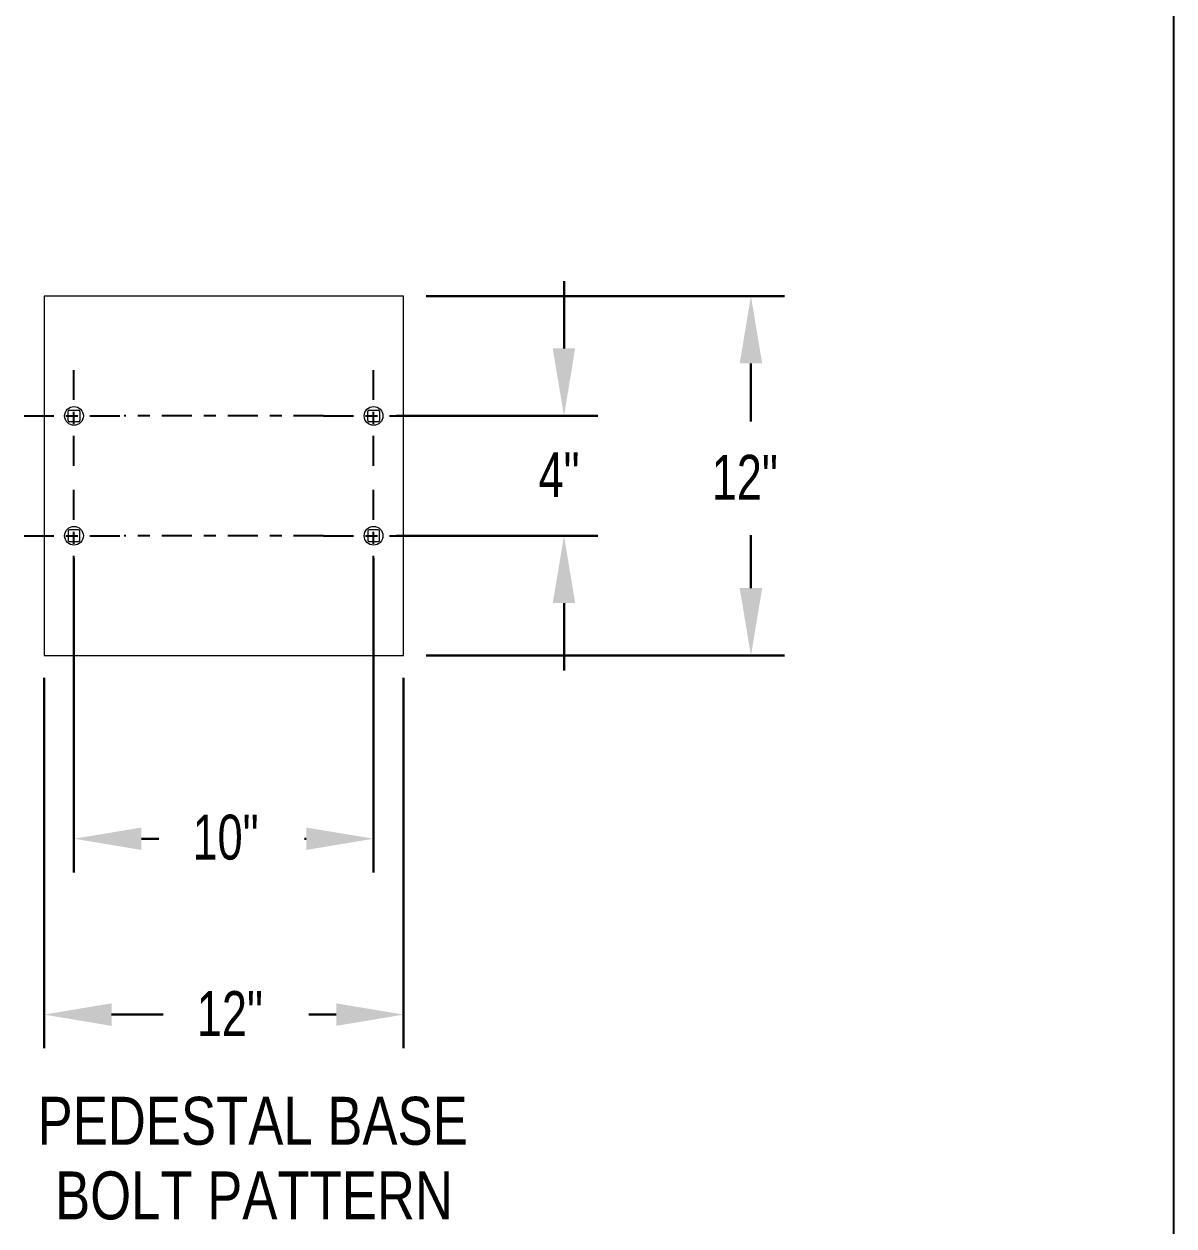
# Paper-space layout 'Layout1' of a CAD drawing. Header units: inches. Extents: x 1.4 to 42.2, y 1.7 to 32.5.
# Drawn here: x 32.63 to 42.23, y 11.99 to 22.03 of the extents above; entities that cross this region are included whole.
import ezdxf
from ezdxf.enums import TextEntityAlignment as Align

# ---------------------------------------------------------------- set-up
doc = ezdxf.new("R2010")
doc.units = ezdxf.units.IN
doc.header["$MEASUREMENT"] = 0
doc.linetypes.add('CENTER', pattern=[0.4, 0.25, -0.05, 0.05, -0.05])
doc.layers.add('BORDER', color=179, linetype='Continuous')
doc.layers.add('SLD-0', color=179, linetype='Continuous')
doc.layers.add('DIM', color=179, linetype='Continuous', lineweight=30)
doc.styles.add('SLDTEXTSTYLE0', font='TXT', dxfattribs={"width": 0.821468})
doc.styles.add('SLDTEXTSTYLE5', font='TXT', dxfattribs={"width": 0.575027})
doc.styles.add('SLDTEXTSTYLE6', font='TXT', dxfattribs={"width": 0.616101})
doc.styles.add('SLDTEXTSTYLE7', font='TXT', dxfattribs={"width": 0.75})
doc.dimstyles.new('SLDDIMSTYLE2', dxfattribs={"dimtxt": 0.375, "dimasz": 0.13, "dimexe": 0, "dimexo": 0.0625, "dimgap": 0.09375, "dimtad": 0, "dimtih": 1, "dimtoh": 1, "dimdec": 0, "dimlfac": 4, "dimrnd": 1e-09, "dimzin": 12, "dimdsep": 46, "dimtxsty": 'SLDTEXTSTYLE0', "dimblk1": 'NONE', "dimblk2": 'NONE', "dimsah": 1, "dimcen": 0.09, "dimadec": 0, "dimazin": 3, "dimtfac": 1, "dimtdec": 3, "dimtofl": 0, "dimtmove": 0, "dimatfit": 3, "dimldrblk": 'NONE', "dimfxl": 0, "dimfrac": 2, "dimtolj": 1, "dimtzin": 12, "dimarcsym": 0})

# ---------------------------------------------------------------- blocks, each defined once
blk = doc.blocks.new('CUTSHEET A-SIZE BORDER')
at = {"layer": 'BORDER'}
blk.add_line((10.325, 0.125), (10.325, 7.825), dxfattribs=at)
at = {"layer": 'BORDER', "color": 179, "style": 'SLDTEXTSTYLE6', "width": 0.616101, "flags": 1}
blk.add_attdef('SHTSIZE', text='', height=0.18, dxfattribs=at).set_placement((7.6081, 4.9473), align=Align.BOTTOM_LEFT)
at = {"layer": 'BORDER', "color": 179, "style": 'SLDTEXTSTYLE5', "width": 0.575027}
for tag, height, p in [('DESC1', 0.125, (6.6112, 1.4391)), ('MODEL', 0.125, (8.8487, 0.941)), ('REV', 0.125, (10.0224, 0.941)), ('SCALE', 0.125, (9.0168, 0.696)), ('NDATE', 0.1, (9.6201, 0.6784)), ('DRWNO', 0.125, (8.8746, 0.2997))]:
    blk.add_attdef(tag, text='', height=height, dxfattribs=at).set_placement(p, align=Align.BOTTOM_LEFT)
at = {"layer": 'BORDER', "color": 179, "flags": 1}
for tag in ['ECN_DSC', 'REVRELDT', 'RAPPDATE', 'RAPPBY', 'LDATE', 'REVBY']:
    blk.add_attdef(tag, (0, 0), '', height=1, dxfattribs=at)
at = {"layer": 'BORDER', "color": 179}
for tag in ['DESC2', 'NDWNBY']:
    blk.add_attdef(tag, (0, 0), '', height=1, dxfattribs=at)
blk = doc.blocks.new('_D_27')
at = {"layer": 'DIM'}
for p, q in [((37.139, 19.319), (37.139, 19.881)), ((35.738, 18.756), (37.42, 18.756)), ((35.738, 17.756), (37.42, 17.756)), ((37.139, 17.194), (37.139, 16.631))]:
    blk.add_line(p, q, dxfattribs=at)
for points in [[(37.045, 19.319), (37.232, 19.319), (37.139, 18.756)], [(37.045, 17.194), (37.232, 17.194), (37.139, 17.756)]]:
    blk.add_solid(points, dxfattribs=at)
at = {"layer": 'DIM', "insert": (36.926, 18.453), "char_height": 0.375, "attachment_point": 1, "style": 'SLDTEXTSTYLE7'}
blk.add_mtext('4"', dxfattribs=at)
blk = doc.blocks.new('_NONE')
blk = doc.blocks.new('_D_28')
at = {"layer": 'DIM'}
for p, q in [((35.988, 19.756), (38.98, 19.756)), ((38.699, 19.194), (38.699, 18.708)), ((38.699, 17.319), (38.699, 17.761)), ((35.988, 16.756), (38.98, 16.756))]:
    blk.add_line(p, q, dxfattribs=at)
for points in [[(38.605, 19.194), (38.793, 19.194), (38.699, 19.756)], [(38.605, 17.319), (38.793, 17.319), (38.699, 16.756)]]:
    blk.add_solid(points, dxfattribs=at)
at = {"layer": 'DIM', "insert": (38.372, 18.431), "char_height": 0.375, "attachment_point": 1, "style": 'SLDTEXTSTYLE7'}
blk.add_mtext('12"', dxfattribs=at)
blk = doc.blocks.new('_D_29')
at = {"layer": 'DIM'}
for p, q in [((33.05, 17.569), (33.05, 14.945)), ((35.55, 17.569), (35.55, 14.945)), ((33.613, 15.227), (33.758, 15.227)), ((34.988, 15.227), (34.974, 15.227))]:
    blk.add_line(p, q, dxfattribs=at)
for points in [[(33.613, 15.32), (33.613, 15.133), (33.05, 15.227)], [(34.988, 15.32), (34.988, 15.133), (35.55, 15.227)]]:
    blk.add_solid(points, dxfattribs=at)
at = {"layer": 'DIM', "insert": (34.039, 15.428), "char_height": 0.375, "attachment_point": 1, "style": 'SLDTEXTSTYLE7'}
blk.add_mtext('10"', dxfattribs=at)
blk = doc.blocks.new('_D_30')
at = {"layer": 'DIM'}
for p, q in [((32.8, 16.569), (32.8, 13.478)), ((35.8, 16.569), (35.8, 13.478)), ((33.363, 13.759), (33.794, 13.759)), ((35.238, 13.759), (35.01, 13.759))]:
    blk.add_line(p, q, dxfattribs=at)
for points in [[(33.363, 13.853), (33.363, 13.665), (32.8, 13.759)], [(35.238, 13.853), (35.238, 13.665), (35.8, 13.759)]]:
    blk.add_solid(points, dxfattribs=at)
at = {"layer": 'DIM', "insert": (34.075, 13.955), "char_height": 0.375, "attachment_point": 1, "style": 'SLDTEXTSTYLE7'}
blk.add_mtext('12"', dxfattribs=at)

psp = doc.layouts.get("Layout1")

# ---------------------------------------------------------------- linework, layer by layer
at = {"layer": 'SLD-0', "color": 179, "linetype": 'Continuous', "lineweight": 15}
for p, q in [((35.8, 19.756), (32.8, 19.756)), ((32.8, 19.756), (32.8, 16.756)), ((35.8, 16.756), (35.8, 19.756)), ((33.001, 18.719), (33.001, 18.793)), ((33.013, 18.805), (33.088, 18.805)), ((33.1, 18.793), (33.1, 18.719)), ((35.501, 18.719), (35.501, 18.793)), ((35.513, 18.805), (35.588, 18.805)), ((35.6, 18.793), (35.6, 18.719)), ((33.088, 18.707), (33.013, 18.707)), ((35.588, 18.707), (35.513, 18.707)), ((33.001, 17.793), (33.001, 17.719)), ((33.088, 17.805), (33.013, 17.805)), ((33.1, 17.719), (33.1, 17.793)), ((35.501, 17.793), (35.501, 17.719)), ((35.588, 17.805), (35.513, 17.805)), ((35.6, 17.719), (35.6, 17.793)), ((33.013, 17.707), (33.088, 17.707)), ((35.513, 17.707), (35.588, 17.707)), ((32.8, 16.756), (35.8, 16.756))]:
    psp.add_line(p, q, dxfattribs=at)
at = {"layer": 'SLD-0', "linetype": 'CENTER'}
for p, q in [((33.05, 18.339), (33.05, 19.173)), ((35.55, 18.339), (35.55, 19.173)), ((32.633, 18.756), (33.468, 18.756)), ((35.133, 18.756), (33.468, 18.756)), ((35.133, 18.756), (35.968, 18.756)), ((33.05, 17.339), (33.05, 18.173)), ((35.55, 17.339), (35.55, 18.173)), ((32.633, 17.756), (33.468, 17.756)), ((35.133, 17.756), (33.468, 17.756)), ((35.133, 17.756), (35.968, 17.756))]:
    psp.add_line(p, q, dxfattribs=at)
at = {"layer": 'SLD-0', "color": 179, "linetype": 'Continuous', "lineweight": 15}
for centre in [(33.05, 18.756), (35.55, 18.756), (33.05, 17.756), (35.55, 17.756)]:
    psp.add_circle(centre, 0.0781, dxfattribs=at)
for centre, start, end in [((33.013, 18.793), 90, 180), ((33.088, 18.793), 0, 90), ((35.513, 18.793), 90, 180), ((35.588, 18.793), 0, 90), ((33.013, 18.719), 180, 270), ((33.088, 18.719), 270, 0), ((35.513, 18.719), 180, 270), ((35.588, 18.719), 270, 0), ((33.013, 17.793), 90, 180), ((33.088, 17.793), 0, 90), ((35.513, 17.793), 90, 180), ((35.588, 17.793), 0, 90), ((33.013, 17.719), 180, 270), ((33.088, 17.719), 270, 0), ((35.513, 17.719), 180, 270), ((35.588, 17.719), 270, 0)]:
    psp.add_arc(centre, 0.012, start, end, dxfattribs=at)

# ---------------------------------------------------------------- block references
at = {"color": 7, "linetype": 'Continuous', "xscale": 4, "yscale": 4, "zscale": 4}
psp.add_blockref('CUTSHEET A-SIZE BORDER', (0.929, 1.179), dxfattribs=at)

# ---------------------------------------------------------------- texts
at = {"layer": 'SLD-0', "char_height": 0.4, "attachment_point": 2, "style": 'SLDTEXTSTYLE0'}
for s, insert in [('PEDESTAL BASE', (34.541, 13.073)), ('BOLT PATTERN', (34.552, 12.45))]:
    psp.add_mtext(s, dxfattribs=dict(at, insert=insert))

# ---------------------------------------------------------------- dimensions: what is measured, and where the dimension line sits
at = {"layer": 'DIM'}
for base, p1, p2, picture, middle in [((37.139, 17.756), (35.55, 18.756), (35.55, 17.756), '_D_27', (37.139, 18.256)), ((38.699, 16.756), (35.8, 19.756), (35.8, 16.756), '_D_28', (38.699, 18.235))]:
    dim = psp.add_linear_dim(base=base, p1=p1, p2=p2, angle=90, text='<>""', dimstyle='SLDDIMSTYLE2', dxfattribs=at)
    dim.commit()
    dim.dimension.update_dxf_attribs({"geometry": picture, "text_midpoint": middle, "dimtype": 160})
for base, p1, p2, picture, middle in [((35.55, 15.227), (33.05, 17.756), (35.55, 17.756), '_D_29', (34.366, 15.227)), ((32.8, 13.759), (35.8, 16.756), (32.8, 16.756), '_D_30', (34.402, 13.759))]:
    dim = psp.add_linear_dim(base=base, p1=p1, p2=p2, text='<>""', dimstyle='SLDDIMSTYLE2', dxfattribs=at)
    dim.commit()
    dim.dimension.update_dxf_attribs({"geometry": picture, "text_midpoint": middle, "dimtype": 160})

doc.saveas('drawing.dxf')
